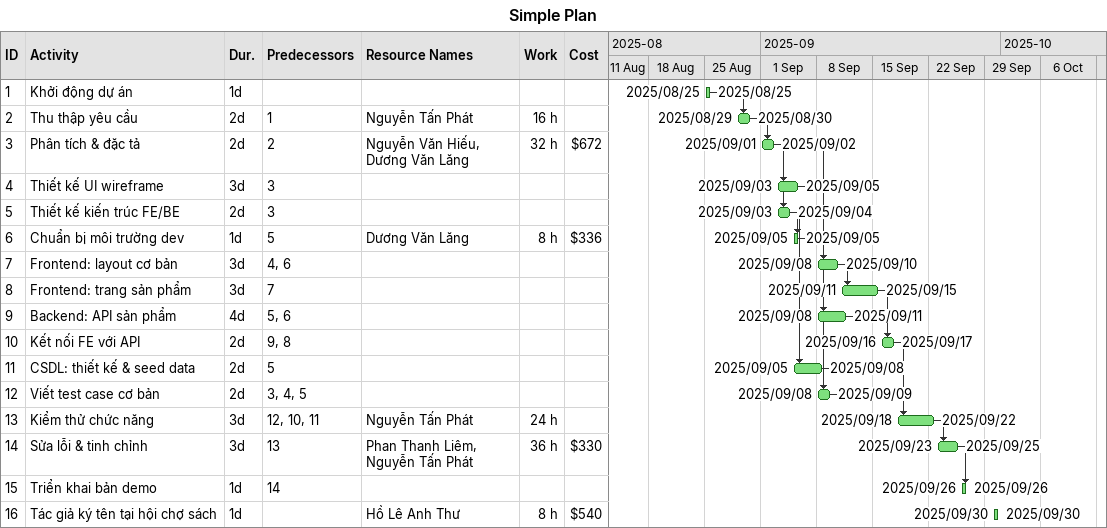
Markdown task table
Simple Plan

| ID | Task | Duration | Start | Finish | Predecessors | Resources | Work (h) | Cost ($) |
|---|---|---|---|---|---|---|---|---|
| 1 | Khởi động dự án | 1d | 2025-08-25 | 2025-08-25 |  |  |  |  |
| 2 | Thu thập yêu cầu | 2d | 2025-08-29 | 2025-08-30 | 1 | Nguyễn Tấn Phát | 16 |  |
| 3 | Phân tích & đặc tả | 2d | 2025-09-01 | 2025-09-02 | 2 | Nguyễn Văn Hiếu, Dương Văn Lăng | 32 | 672 |
| 4 | Thiết kế UI wireframe | 3d | 2025-09-03 | 2025-09-05 | 3 |  |  |  |
| 5 | Thiết kế kiến trúc FE/BE | 2d | 2025-09-03 | 2025-09-04 | 3 |  |  |  |
| 6 | Chuẩn bị môi trường dev | 1d | 2025-09-05 | 2025-09-05 | 5 | Dương Văn Lăng | 8 | 336 |
| 7 | Frontend: layout cơ bản | 3d | 2025-09-08 | 2025-09-10 | 4, 6 |  |  |  |
| 8 | Frontend: trang sản phẩm | 3d | 2025-09-11 | 2025-09-15 | 7 |  |  |  |
| 9 | Backend: API sản phẩm | 4d | 2025-09-08 | 2025-09-11 | 5, 6 |  |  |  |
| 10 | Kết nối FE với API | 2d | 2025-09-16 | 2025-09-17 | 9, 8 |  |  |  |
| 11 | CSDL: thiết kế & seed data | 2d | 2025-09-05 | 2025-09-08 | 5 |  |  |  |
| 12 | Viết test case cơ bản | 2d | 2025-09-08 | 2025-09-09 | 3, 4, 5 |  |  |  |
| 13 | Kiểm thử chức năng | 3d | 2025-09-18 | 2025-09-22 | 12, 10, 11 | Nguyễn Tấn Phát | 24 |  |
| 14 | Sửa lỗi & tinh chỉnh | 3d | 2025-09-23 | 2025-09-25 | 13 | Phan Thanh Liêm, Nguyễn Tấn Phát | 36 | 330 |
| 15 | Triển khai bản demo | 1d | 2025-09-26 | 2025-09-26 | 14 |  |  |  |
| 16 | Tác giả ký tên tại hội chợ sách | 1d | 2025-09-30 | 2025-09-30 |  | Hồ Lê Anh Thư | 8 | 540 |
